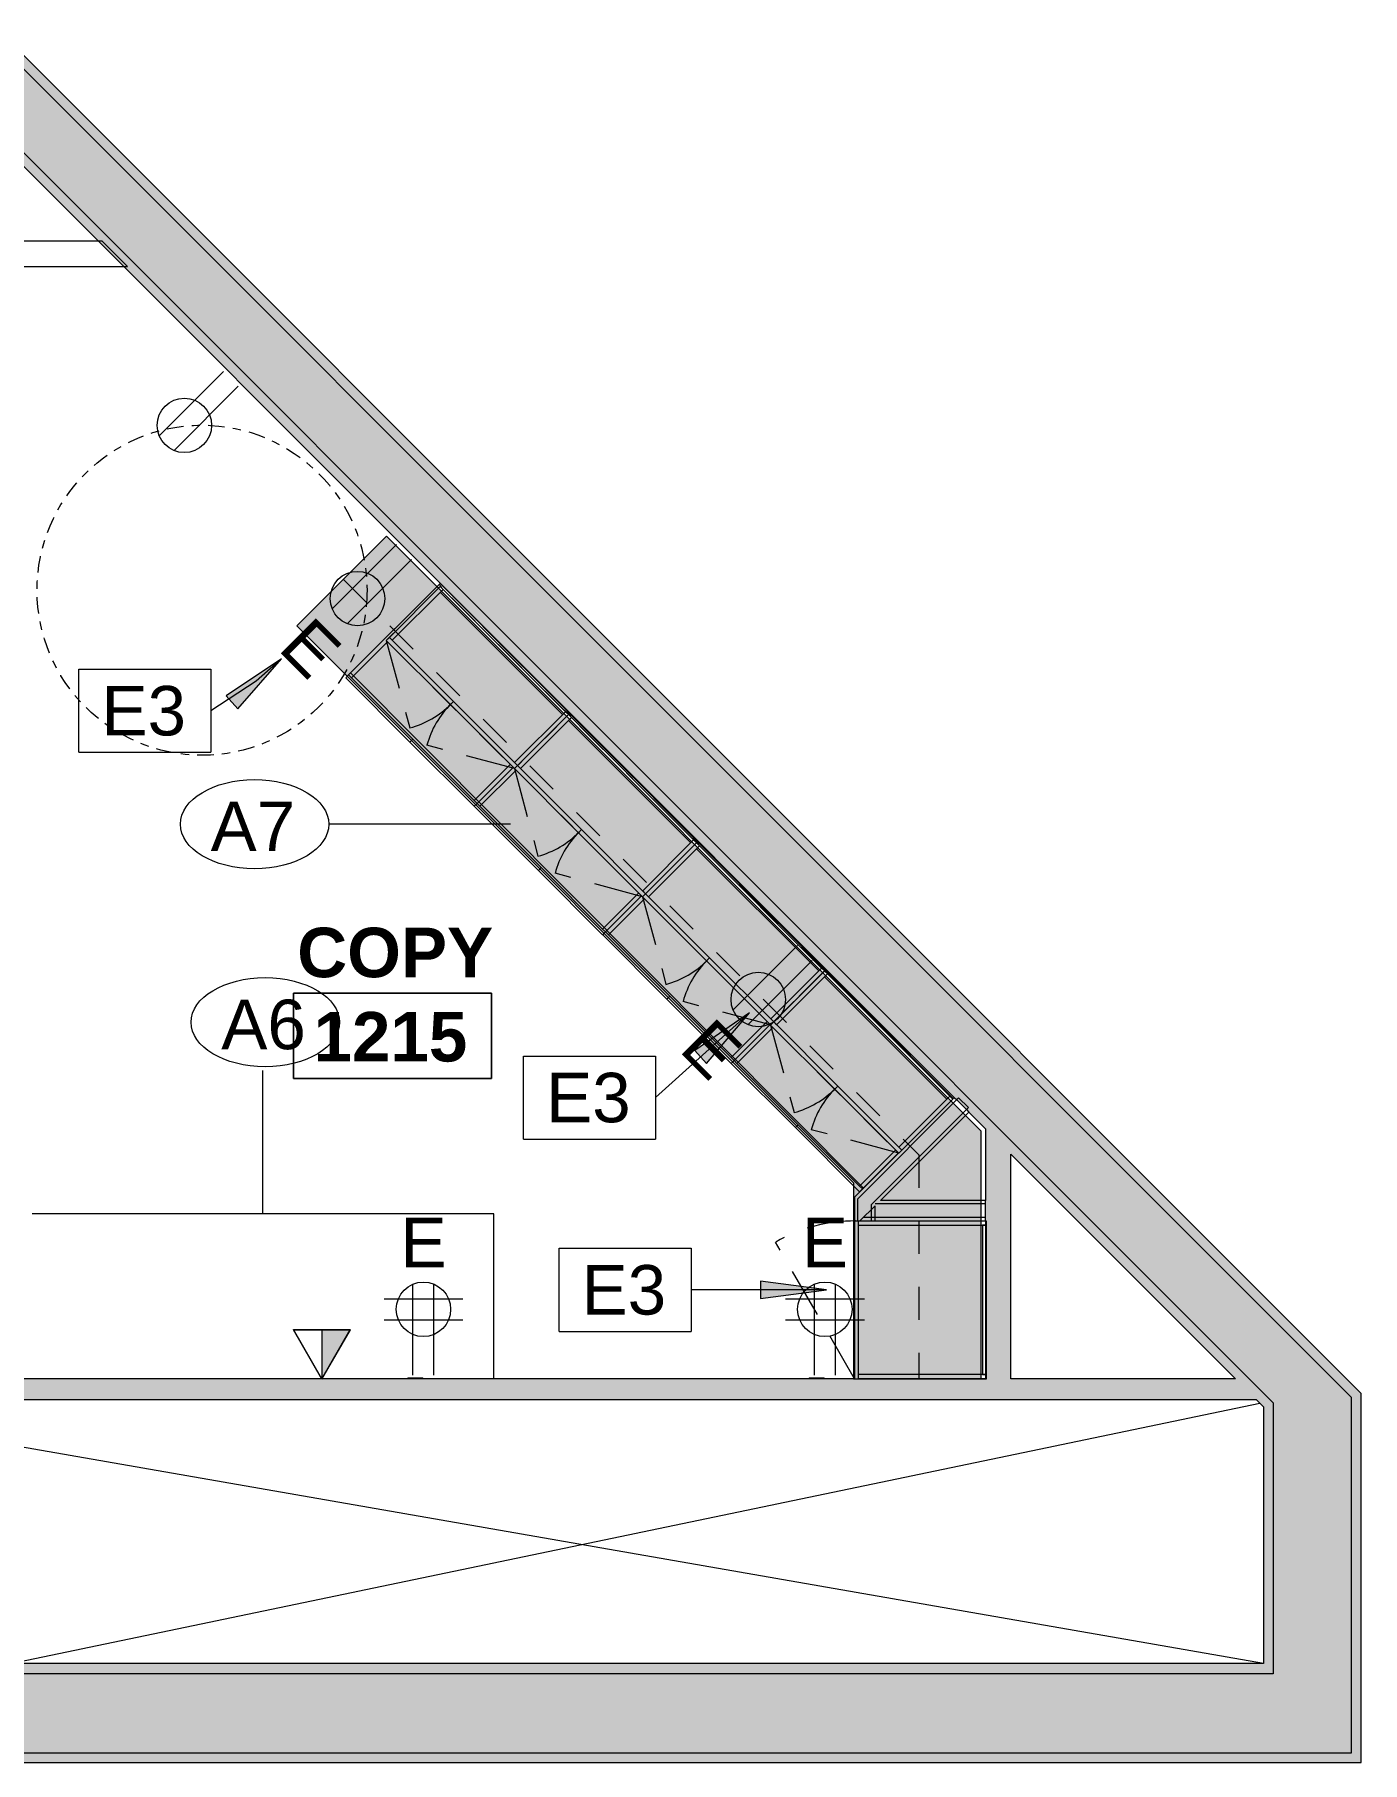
# Model space of a CAD drawing. Header units: inches. Extents: x -326 to 986, y -79 to 1436.
# Drawn here: x 743.2 to 984.6, y -79.5 to 234.6 of the extents above; entities that cross this region are included whole.
import ezdxf

# ---------------------------------------------------------------- set-up
doc = ezdxf.new("R2010")
doc.units = ezdxf.units.IN
doc.header["$LTSCALE"] = 48
doc.header["$MEASUREMENT"] = 0
for name, pattern in [('Center 1_16_', [0.15625, 0.0625, -0.03125, 0.03125, -0.03125]), ('Dash', [0.25, 0.125, -0.125]), ('Hidden', [0.28125, 0.1875, -0.09375])]:
    doc.linetypes.add(name, pattern=pattern)
for name, color, linetype, lineweight in [('A-ANNO-KEYN', 8, 'Continuous', 9), ('A-ANNO-NOTE', 4, 'Continuous', 13), ('A-AREA-IDEN', 1, 'Continuous', 9), ('A-DETL', 8, 'Continuous', 9), ('A-DETL-GENF', 247, 'Continuous', 9), ('A-DETL-MEDM', 8, 'Continuous', 20), ('A-DETL-THIN', 8, 'Continuous', 9), ('A-WALL', 8, 'Continuous', 13), ('A-WALL-PATT', 8, 'Continuous', 13), ('E-ELEC-FIXT', 4, 'Continuous', 13), ('I-WALL', 8, 'Continuous', 13), ('Q-CASE', 8, 'Continuous', 9), ('Q-CASE-HDLN', 8, 'Dash', 9), ('Q-SPCQ', 8, 'Continuous', 9), ('Q-SPCQ-IDEN', 8, 'Continuous', 9)]:
    doc.layers.add(name, color=color, linetype=linetype, lineweight=lineweight)
doc.styles.add('Arial', font='arial.ttf', dxfattribs={"height": 9})
doc.styles.add('Swis721 Lt BT', font='swissl.ttf', dxfattribs={"height": 9})
doc.styles.add('Swis721 Lt BT_B', font='', dxfattribs={"height": 9})
doc.styles.get('Swis721 Lt BT_B').set_extended_font_data('Swis721 Lt BT', bold=True)

# ---------------------------------------------------------------- blocks, each defined once
blk = doc.blocks.new('PS - Power Device _Wall Base_ - Quadruplex EXISTING-8002630-Level XX  POWER _ SIGNAL NEW')
at = {"layer": 'E-ELEC-FIXT'}
for p, q in [((884.02, -9.53), (886.77, -9.53)), ((884.02, -9.53), (884.02, -9.72)), ((886.77, -9.72), (886.77, -9.53))]:
    blk.add_line(p, q, dxfattribs=at)
blk = doc.blocks.new('Specialty Equipment 1 - Specialty Equipment 1-8273560-Level XX  POWER _ SIGNAL NEW')
at = {"layer": 'Q-SPCQ'}
for p, q in [((826.7, 20.28), (742.7, 20.28)), ((826.7, -9.72), (826.7, 20.28))]:
    blk.add_line(p, q, dxfattribs=at)
blk = doc.blocks.new('Counter Top - 24_ Depth-8701781-Level XX  POWER _ SIGNAL NEW')
at = {"layer": 'Q-CASE'}
for p, q in [((84.91, 0), (-47.26, 0)), ((-47.26, 0), (-47.26, -23)), ((-46.85, -0.75), (-47.26, -0.75)), ((84.94, -23), (84.94, -14.73)), ((-47.26, -23), (84.94, -23))]:
    blk.add_line(p, q, dxfattribs=at)
blk = doc.blocks.new('CW Cupbd - UB 34_5_h x 24_d - 2 Doors - 1 Shelf-8701684-Level XX  POWER _ SIGNAL NEW')
at = {"layer": 'Q-CASE'}
for p, q in [((2, -2.36), (2.75, -2.36)), ((2, -25.61), (2, -2.36)), ((2.75, -2.36), (2.75, -2.47)), ((34.29, -2.36), (35.04, -2.36)), ((34.29, -2.47), (34.29, -2.36)), ((35.04, -2.47), (35.04, -2.36)), ((2.75, -16.34), (2.75, -25.61)), ((34.29, -25.61), (34.29, -16.34)), ((35.04, -25.61), (35.04, -16.34)), ((2, -25.61), (2, -26.36)), ((2.75, -25.61), (2, -25.61)), ((18.52, -26.36), (2, -26.36)), ((2.75, -25.61), (18.52, -25.61)), ((18.52, -26.36), (18.52, -25.61)), ((18.52, -25.61), (34.29, -25.61)), ((18.52, -25.61), (18.52, -26.36)), ((35.04, -26.36), (18.52, -26.36)), ((35.04, -25.61), (34.29, -25.61)), ((35.04, -26.36), (35.04, -25.61))]:
    blk.add_line(p, q, dxfattribs=at)
blk = doc.blocks.new('CW Cupbd - UB 34_5_h x 24_d - 2 Doors - 1 Shelf-V72-Level XX  POWER _ SIGNAL NEW')
at = {"layer": 'Q-CASE'}
for p, q in [((2, -2.36), (2.75, -2.36)), ((2, -2.47), (2, -2.36)), ((2.75, -2.36), (2.75, -2.47)), ((34.29, -2.36), (35.04, -2.36)), ((34.29, -2.47), (34.29, -2.36)), ((35.04, -2.47), (35.04, -2.36)), ((2, -25.61), (2, -16.34)), ((2.75, -16.34), (2.75, -25.61)), ((34.29, -25.61), (34.29, -16.34)), ((35.04, -25.61), (35.04, -16.34)), ((2, -25.61), (2, -26.36)), ((2.75, -25.61), (2, -25.61)), ((18.52, -26.36), (2, -26.36)), ((2.75, -25.61), (18.52, -25.61)), ((18.52, -26.36), (18.52, -25.61)), ((18.52, -25.61), (34.29, -25.61)), ((18.52, -25.61), (18.52, -26.36)), ((35.04, -26.36), (18.52, -26.36)), ((35.04, -25.61), (34.29, -25.61)), ((35.04, -26.36), (35.04, -25.61))]:
    blk.add_line(p, q, dxfattribs=at)
blk = doc.blocks.new('CW Cupbd Ohead - 23_5_h x 13 7_8_d - 2 Doors - 2 SHELVES-8701841-Level XX  POWER _ SIGNAL NEW')
at = {"layer": 'Q-CASE', "linetype": 'Hidden'}
for p, q in [((2, 16.24), (16.26, 24.47)), ((34.94, 16.24), (20.68, 24.47))]:
    blk.add_line(p, q, dxfattribs=at)
at = {"layer": 'Q-CASE'}
for p, q in [((2, 16.24), (18.47, 16.24)), ((2, 16.24), (2, 15.45)), ((18.47, 15.45), (18.47, 16.24)), ((18.47, 16.24), (34.94, 16.24)), ((18.47, 16.24), (18.47, 15.45)), ((34.94, 15.45), (34.94, 16.24)), ((18.47, 15.45), (2, 15.45)), ((2, 15.45), (2.75, 15.45)), ((2, 2.36), (2, 15.45)), ((2.75, 15.45), (2.75, 2.36)), ((34.94, 15.45), (18.47, 15.45)), ((34.19, 15.45), (34.94, 15.45)), ((34.19, 2.36), (34.19, 15.45)), ((34.94, 2.36), (34.94, 15.45)), ((2.75, 2.36), (2, 2.36)), ((34.19, 3.11), (2.75, 3.11)), ((2.75, 2.36), (34.19, 2.36)), ((34.94, 2.36), (34.19, 2.36))]:
    blk.add_line(p, q, dxfattribs=at)
at = {"layer": 'Q-CASE', "linetype": 'Hidden'}
for centre, start, end in [((2, 16.24), 359.5, 30), ((34.94, 16.24), 150, 180.5)]:
    blk.add_arc(centre, 16.47, start, end, dxfattribs=at)
at = {"layer": 'Q-CASE-HDLN'}
for p, q in [((34.94, 16.24), (2, 16.24)), ((2, 16.24), (2, 2.36)), ((34.94, 2.36), (34.94, 16.24)), ((2, 2.36), (34.94, 2.36))]:
    blk.add_line(p, q, dxfattribs=at)
blk = doc.blocks.new('CW Cupbd1 - 80_h x 24_d - 1 Door - 5 shelves-8700986-Level XX  POWER _ SIGNAL NEW')
at = {"layer": 'Q-CASE'}
for p, q in [((2.75, -2.36), (2, -2.36)), ((2, -2.36), (2, -25.61)), ((2.75, -25.61), (2.75, -2.36)), ((29.91, -2.36), (2.75, -2.36)), ((2.75, -2.36), (2.75, -3.11)), ((2.75, -3.11), (29.91, -3.11)), ((30.66, -2.36), (29.91, -2.36)), ((29.91, -2.36), (29.91, -25.61)), ((29.91, -3.11), (29.91, -2.36)), ((30.66, -25.61), (30.66, -2.36)), ((30.66, -25.61), (2, -25.61)), ((2, -25.61), (2, -26.36)), ((2, -26.36), (30.66, -26.36)), ((30.66, -26.36), (30.66, -25.61))]:
    blk.add_line(p, q, dxfattribs=at)
at = {"layer": 'Q-CASE', "linetype": 'Hidden'}
blk.add_line((30.66, -26.36), (5.84, -40.7), dxfattribs=at)
blk.add_arc((30.66, -26.36), 28.67, 179.5, 210, dxfattribs=at)
blk = doc.blocks.new('Room Tag - Room Name and Number-3379422-Level XX  POWER _ SIGNAL NEW')
at = {"layer": 'A-AREA-IDEN'}
for p, q in [((-0.1881, -0.1636), (-0.1881, -0.0018)), ((-0.1881, -0.0018), (0.1869, -0.0018)), ((0.1869, -0.0018), (-0.1881, -0.0018)), ((-0.1881, -0.0018), (-0.1881, -0.1636)), ((0.1869, -0.0018), (0.1869, -0.1636)), ((0.1869, -0.1636), (0.1869, -0.0018)), ((0.1869, -0.1636), (-0.1881, -0.1636)), ((-0.1881, -0.1636), (0.1869, -0.1636))]:
    blk.add_line(p, q, dxfattribs=at)
blk = doc.blocks.new('Appliance_Specialty Equipment Tag - Standard-3515593-Level XX  POWER _ SIGNAL NEW')
at = {"layer": 'Q-SPCQ-IDEN'}
blk.add_ellipse((-0.0499, 0.0037), major_axis=(-0.1406, 0), ratio=0.600473, dxfattribs=at)
blk = doc.blocks.new('Keynote Tag - Keynote Number - Boxed-135510-Level XX  POWER _ SIGNAL NEW')
at = {"layer": 'A-ANNO-KEYN'}
for p, q in [((-0.125, -0.0792), (-0.125, 0.0781)), ((-0.125, 0.0781), (0.125, 0.0781)), ((0.125, 0.0781), (0.125, -0.0792)), ((-0.125, -0.0792), (0.125, -0.0792))]:
    blk.add_line(p, q, dxfattribs=at)

msp = doc.modelspace()

# ---------------------------------------------------------------- hatches: boundary and pattern name
at = {"layer": 'A-ANNO-KEYN'}
for points in [[(788.08, 121.13), (778.02, 114.41), (780.1, 112.04)], [(873.17, 56.81), (863.21, 49.94), (865.33, 47.6)], [(887.2, 6.45), (875.2, 8.03), (875.2, 4.87)]]:
    msp.add_hatch(color=256, dxfattribs=at).paths.add_polyline_path(points, flags=0)
at = {"layer": 'A-ANNO-NOTE'}
msp.add_hatch(color=256, dxfattribs=at).paths.add_polyline_path([(795.43, -9.78), (795.43, -0.85), (800.59, -0.85)], flags=0)
at = {"layer": 'A-DETL-GENF'}
h = msp.add_hatch(color=256, dxfattribs=at)
h.paths.add_polyline_path([(858.61, -77.72), (982.64, -77.72), (982.64, -13.14), (735.72, 233.78), (660.14, 233.78), (660.14, 219.53), (734.76, 219.53), (968.39, -14.09), (968.39, -63.34), (738.06, -63.33), (687.39, -12.66), (687.39, -5.72), (673.14, -5.72), (673.14, -18.75), (732.1, -77.72), (764.21, -77.72)], flags=0)
h.paths.add_polyline_path([(962.64, 574.97), (984.64, 574.97), (984.64, 836.48), (964.39, 836.48), (964.39, 591.66), (506.39, 591.66), (506.39, 832.6), (486.14, 832.6), (486.14, 574.97), (910.69, 574.97)], flags=0)
h.paths.add_polyline_path([(877.02, 784.61), (912.77, 784.61), (912.77, 820.36), (902.33, 820.38), (902.33, 832.42), (879.64, 832.42), (879.64, 820.38), (875.64, 820.38), (875.64, 819.13), (594.64, 819.13), (594.64, 832.42), (571.89, 832.42), (571.89, 819.36), (558.02, 819.36), (558.02, 784.61), (593.77, 784.61), (593.77, 808.46), (877.02, 808.46), (877.02, 786.48)], flags=0)
h.paths.add_polyline_path([(508.14, 938.1), (508.14, 1417.55), (607.64, 1417.55), (607.64, 1188.97), (558.14, 1188.97), (558.14, 1174.05), (964.39, 1174.05), (964.39, 938.91), (984.64, 938.91), (984.64, 1193.86), (622.89, 1193.86), (622.89, 1433.6), (486.14, 1433.6), (486.14, 938.1), (506.89, 938.1)], flags=0)
h.paths.add_polyline_path([(8.14, 1117.53), (22.64, 1117.53), (22.64, 1191.89), (-219.48, 1434.01), (-288.01, 1434.01), (-288.01, 1182.01), (-228.61, 1122.61), (-176.25, 1122.61), (-176.25, 1138.46), (-224.25, 1138.46), (-274.61, 1190.61), (-274.61, 1419.61), (-225.31, 1419.61), (8.14, 1186.16), (8.14, 1152.98)], flags=0)
msp.add_hatch(color=256, dxfattribs=at).paths.add_polyline_path([(892.08, -9.72), (915.33, -9.72), (915.33, 35.28), (807.14, 143.47), (790.83, 127.16), (892.08, 25.91), (892.08, -7.89)], flags=0)
at = {"layer": 'A-WALL-PATT'}
for points in [[(980.89, -11.39), (980.89, -8.92), (736.44, 235.53), (731.49, 235.53), (733.24, 233.78), (735.72, 233.78), (965.08, 4.42)], [(968.39, -16.57), (968.39, -14.09), (736.51, 217.78), (734.04, 217.78), (966.64, -14.82)], [(916.08, -9.72), (920.7, -9.72), (920.7, 31.12), (916.08, 35.74), (916.08, -9.33)], [(984.39, -75.97), (984.39, -12.42), (980.89, -8.92), (980.89, -11.39), (982.64, -13.14), (982.64, -75.97)], [(826.7, -13.47), (965.29, -13.47), (961.54, -9.72), (689.14, -9.72), (689.14, -11.76), (690.85, -13.47), (764.21, -13.47)], [(968.27, -63.34), (968.39, -63.34), (968.39, -16.57), (966.64, -14.82), (966.64, -63.34)], [(966.64, -63.34), (966.64, -61.47), (736.19, -61.47), (738.07, -63.34), (910.69, -63.34)], [(984.37, -79.47), (984.39, -79.47), (984.39, -75.97), (982.64, -75.97), (982.64, -77.72), (734.58, -77.72), (736.33, -79.47), (982.64, -79.47)]]:
    msp.add_hatch(color=256, dxfattribs=at).paths.add_polyline_path(points, flags=0)

# ---------------------------------------------------------------- linework, layer by layer
at = {"layer": 'A-ANNO-KEYN'}
for p, q in [((788.08, 121.13), (778.02, 114.41)), ((780.1, 112.04), (788.08, 121.13)), ((788.08, 121.13), (783.46, 117.08)), ((783.46, 117.08), (775.24, 111.71)), ((778.02, 114.41), (780.1, 112.04)), ((873.17, 56.81), (856.09, 41.39)), ((873.17, 56.81), (863.21, 49.94)), ((865.33, 47.6), (873.17, 56.81)), ((863.21, 49.94), (865.33, 47.6)), ((887.2, 6.45), (862.55, 6.45)), ((887.2, 6.45), (875.2, 8.03)), ((875.2, 8.03), (875.2, 4.87)), ((875.2, 4.87), (887.2, 6.45))]:
    msp.add_line(p, q, dxfattribs=at)
at = {"layer": 'A-ANNO-NOTE'}
for p, q in [((777.5, 173.4), (765.82, 161.71)), ((780.21, 170.69), (768.53, 159)), ((780.21, 170.69), (768.53, 159)), ((808.99, 141.91), (797.3, 130.22)), ((811.7, 139.2), (800.01, 127.51)), ((811.7, 139.2), (800.01, 127.51)), ((881.88, 69.02), (870.19, 57.33)), ((884.59, 66.31), (872.9, 54.62)), ((884.59, 66.31), (872.9, 54.62)), ((811.97, -9.06), (811.97, 7.46)), ((815.8, -9.06), (815.8, 7.46)), ((884.97, -9.06), (884.97, 7.46)), ((888.8, -9.06), (888.8, 7.46)), ((806.71, 4.82), (821.06, 4.82)), ((879.71, 4.82), (894.06, 4.82)), ((806.71, 0.98), (821.06, 0.98)), ((879.71, 0.98), (894.06, 0.98)), ((795.39, -9.72), (790.23, -0.78)), ((790.23, -0.78), (800.55, -0.78)), ((795.43, -9.78), (790.27, -0.85)), ((790.27, -0.85), (800.59, -0.85)), ((795.39, -9.72), (800.55, -0.78)), ((795.43, -0.85), (795.43, -9.78)), ((800.59, -0.85), (795.43, -0.85)), ((795.43, -9.78), (800.59, -0.85)), ((795.43, -9.78), (800.59, -0.85)), ((798.39, -9.72), (792.39, -9.72))]:
    msp.add_line(p, q, dxfattribs=at)
for centre in [(770.4, 163.58), (801.89, 132.1), (874.77, 59.21), (813.88, 2.9), (886.88, 2.9)]:
    msp.add_circle(centre, 4.95, dxfattribs=at)
at = {"layer": 'A-DETL', "linetype": 'Dash'}
for p, q in [((799.31, 135.64), (903.96, 30.99)), ((903.96, 30.99), (903.96, -9.72))]:
    msp.add_line(p, q, dxfattribs=at)
at = {"layer": 'A-DETL', "linetype": 'Center 1_16_'}
msp.add_circle((773.62, 133.62), 30, dxfattribs=at)
at = {"layer": 'A-DETL-MEDM'}
for p, q in [((807.14, 143.47), (790.83, 127.16)), ((915.33, 35.28), (807.14, 143.47)), ((790.83, 127.16), (892.08, 25.91)), ((915.33, -9.72), (915.33, 35.28)), ((892.08, 25.91), (892.08, -9.72)), ((892.08, -9.72), (915.33, -9.72))]:
    msp.add_line(p, q, dxfattribs=at)
at = {"layer": 'A-DETL-THIN'}
for p, q in [((982.64, -13.14), (735.72, 233.78)), ((734.76, 219.53), (968.39, -14.09)), ((968.39, -14.09), (968.39, -63.34)), ((982.64, -77.72), (982.64, -13.14)), ((968.39, -63.34), (738.07, -63.34)), ((732.1, -77.72), (982.64, -77.72))]:
    msp.add_line(p, q, dxfattribs=at)
at = {"layer": 'A-WALL'}
for p, q in [((755.44, 197.09), (734.83, 197.09)), ((755.44, 197.09), (760.06, 192.47)), ((734.83, 192.47), (760.06, 192.47)), ((892.89, 23.01), (911.2, 41.33)), ((910.41, 41.41), (910.85, 40.97)), ((912.97, 39.56), (895.39, 21.98)), ((912.62, 39.21), (913.06, 38.76)), ((916.08, 35.74), (916.08, 22.71)), ((920.7, -9.72), (920.7, 31.12)), ((892.89, 18.96), (892.89, 23.01)), ((916.08, 22.09), (896.02, 22.09)), ((916.08, 18.96), (916.08, 22.71)), ((916.08, 19.59), (893.88, 19.59)), ((895.39, 18.96), (895.39, 21.98)), ((916.08, 18.96), (916.08, -9.72))]:
    msp.add_line(p, q, dxfattribs=at)
at = {"layer": 'I-WALL'}
for p, q in [((984.39, -12.42), (736.44, 235.53)), ((734.04, 217.78), (910.41, 41.41)), ((910.41, 41.41), (910.11, 41.12)), ((910.85, 40.97), (912.62, 39.21)), ((911.2, 41.33), (912.97, 39.56)), ((897.01, 22.71), (913.06, 38.76)), ((913.06, 38.76), (916.08, 35.74)), ((900.3, 31.31), (892.27, 23.27)), ((920.7, 31.12), (961.54, -9.72)), ((892.27, 23.27), (892.27, 18.96)), ((916.08, 22.71), (897.01, 22.71)), ((892.27, 18.96), (916.08, 18.96)), ((896.02, 21.72), (893.26, 18.96)), ((896.02, 18.96), (896.02, 21.72)), ((892.27, -9.72), (689.14, -9.72)), ((916.08, -9.72), (893.02, -9.72)), ((961.54, -9.72), (920.7, -9.72)), ((984.39, -79.47), (984.39, -12.42)), ((690.85, -13.47), (965.29, -13.47)), ((966.64, -61.47), (690.85, -13.47)), ((738.85, -61.47), (965.96, -14.14)), ((965.29, -13.47), (966.64, -14.82)), ((966.64, -14.82), (966.64, -61.47)), ((966.64, -61.47), (738.85, -61.47)), ((731.38, -79.47), (984.39, -79.47))]:
    msp.add_line(p, q, dxfattribs=at)
at = {"layer": 'Q-SPCQ-IDEN'}
for p, q in [((829.72, 91.09), (796.67, 91.09)), ((784.7, 20.28), (784.7, 46.29))]:
    msp.add_line(p, q, dxfattribs=at)

# ---------------------------------------------------------------- block references
at = {"layer": 'A-ANNO-KEYN', "xscale": 95.99999999999994, "yscale": 95.99999999999994, "zscale": 95.99999999999994}
for p in [(763.24, 111.77), (844.09, 41.45), (850.55, 6.5)]:
    msp.add_blockref('Keynote Tag - Keynote Number - Boxed-135510-Level XX  POWER _ SIGNAL NEW', p, dxfattribs=at)
at = {"layer": 'A-AREA-IDEN', "xscale": 95.99999999999994, "yscale": 95.99999999999994, "zscale": 95.99999999999994}
msp.add_blockref('Room Tag - Room Name and Number-3379422-Level XX  POWER _ SIGNAL NEW', (808.3, 60.55), dxfattribs=at)
at = {"layer": 'E-ELEC-FIXT'}
for p in [(-73, 0), (0, 0)]:
    msp.add_blockref('PS - Power Device _Wall Base_ - Quadruplex EXISTING-8002630-Level XX  POWER _ SIGNAL NEW', p, dxfattribs=at)
at = {"layer": 'Q-CASE'}
for name, p, rotation in [('CW Cupbd - UB 34_5_h x 24_d - 2 Doors - 1 Shelf-8701684-Level XX  POWER _ SIGNAL NEW', (816.97, 137.75), 314.9999999999995), ('Counter Top - 24_ Depth-8701781-Level XX  POWER _ SIGNAL NEW', (850.26, 101.35), 314.9069932019366), ('CW Cupbd Ohead - 23_5_h x 13 7_8_d - 2 Doors - 2 SHELVES-8701841-Level XX  POWER _ SIGNAL NEW', (843.32, 111.26), 134.9999999999993), ('CW Cupbd - UB 34_5_h x 24_d - 2 Doors - 1 Shelf-V72-Level XX  POWER _ SIGNAL NEW', (840.33, 114.39), 314.9999999999998), ('CW Cupbd Ohead - 23_5_h x 13 7_8_d - 2 Doors - 2 SHELVES-8701841-Level XX  POWER _ SIGNAL NEW', (866.62, 87.96), 134.9999999999993), ('CW Cupbd - UB 34_5_h x 24_d - 2 Doors - 1 Shelf-V72-Level XX  POWER _ SIGNAL NEW', (863.7, 91.02), 314.9999999999998), ('CW Cupbd Ohead - 23_5_h x 13 7_8_d - 2 Doors - 2 SHELVES-8701841-Level XX  POWER _ SIGNAL NEW', (889.91, 64.66), 134.9999999999992), ('CW Cupbd - UB 34_5_h x 24_d - 2 Doors - 1 Shelf-V72-Level XX  POWER _ SIGNAL NEW', (887.06, 67.66), 314.9999999999995), ('CW Cupbd Ohead - 23_5_h x 13 7_8_d - 2 Doors - 2 SHELVES-8701841-Level XX  POWER _ SIGNAL NEW', (913.21, 41.36), 134.9999999999992), ('CW Cupbd1 - 80_h x 24_d - 1 Door - 5 shelves-8700986-Level XX  POWER _ SIGNAL NEW', (918.63, 20.95), 269.9999999999993)]:
    msp.add_blockref(name, p, dxfattribs=dict(at, rotation=rotation))
at = {"layer": 'Q-SPCQ'}
msp.add_blockref('Specialty Equipment 1 - Specialty Equipment 1-8273560-Level XX  POWER _ SIGNAL NEW', (0, 0), dxfattribs=at)
at = {"layer": 'Q-SPCQ-IDEN', "xscale": 95.99999999999994, "yscale": 95.99999999999994, "zscale": 95.99999999999994}
for p in [(787.96, 90.73), (789.9, 54.73)]:
    msp.add_blockref('Appliance_Specialty Equipment Tag - Standard-3515593-Level XX  POWER _ SIGNAL NEW', p, dxfattribs=at)

# ---------------------------------------------------------------- texts
at = {"layer": 'A-ANNO-KEYN', "char_height": 9, "width": 18.786, "attachment_point": 1, "style": 'Arial'}
for insert in [(755.33, 116.22), (836.19, 45.9), (842.64, 10.95)]:
    msp.add_mtext('E3', dxfattribs=dict(at, insert=insert))
at = {"layer": 'A-ANNO-NOTE', "char_height": 9, "width": 9.393, "attachment_point": 1, "rotation": 315, "style": 'Swis721 Lt BT'}
for insert in [(793.61, 129.24), (866.5, 56.35)]:
    msp.add_mtext('E', dxfattribs=dict(at, insert=insert))
at = {"layer": 'A-ANNO-NOTE', "char_height": 9, "width": 9.393, "attachment_point": 1, "style": 'Swis721 Lt BT'}
for insert in [(809.7, 19.54), (882.7, 19.54)]:
    msp.add_mtext('E', dxfattribs=dict(at, insert=insert))
at = {"layer": 'A-AREA-IDEN', "char_height": 9, "attachment_point": 1, "style": 'Swis721 Lt BT_B'}
for s, insert, width in [('COPY', (790.93, 72.27), 41.814), ('1215', (793.89, 56.95), 33.936)]:
    msp.add_mtext(s, dxfattribs=dict(at, insert=insert, width=width))
at = {"layer": 'Q-SPCQ-IDEN', "char_height": 9, "width": 18.786, "attachment_point": 1, "style": 'Arial'}
for s, insert in [('A7', (775.18, 95.19)), ('A6', (777.12, 59.19))]:
    msp.add_mtext(s, dxfattribs=dict(at, insert=insert))

doc.saveas('drawing.dxf')
